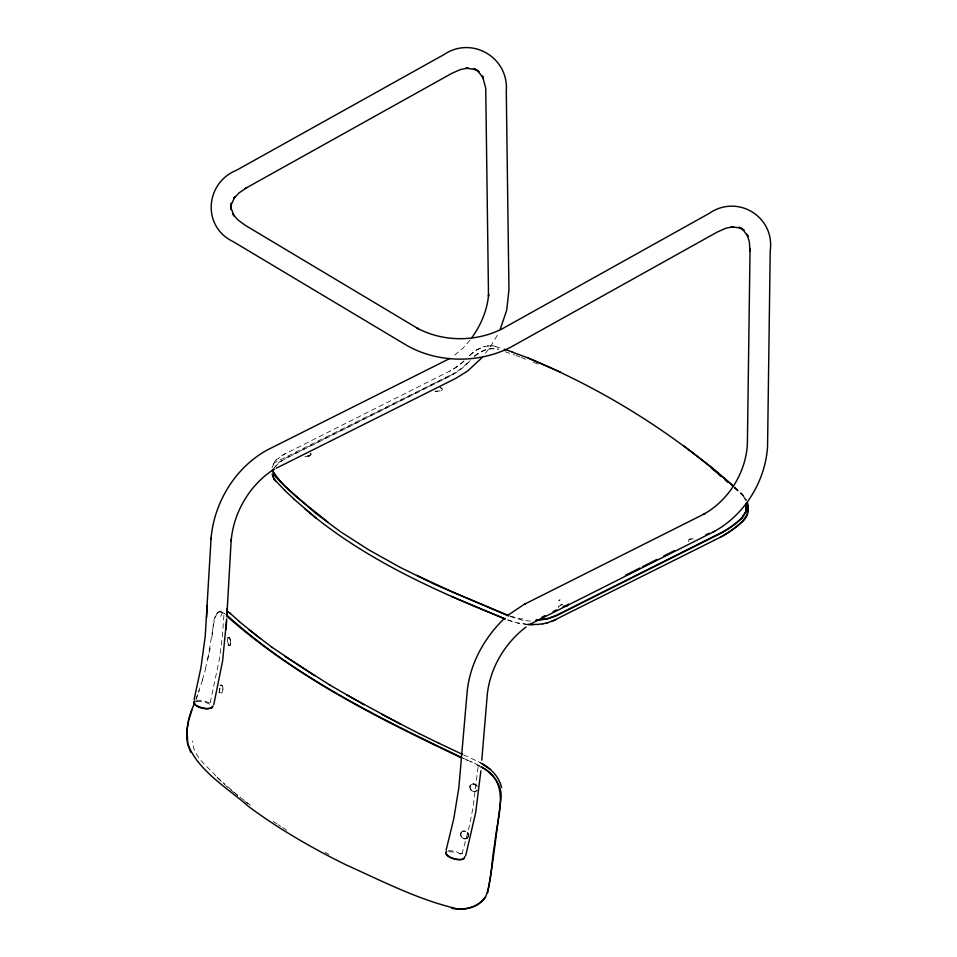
<?xml version="1.0" encoding="UTF-8"?>
<svg xmlns="http://www.w3.org/2000/svg" width="957" height="957" viewBox="0 0 957 957"><rect width="100%" height="100%" fill="white"/><g stroke="black" fill="none" stroke-linecap="round" stroke-linejoin="round"><path stroke-width="0.72" stroke-dasharray="4.79 3.59" d="M304.888 456.381A4.366 2.046 -3.5 0 0 309.972 455.819A4.366 2.046 -3.5 0 0 310.893 453.403L309.805 455.472L304.972 455.987M223.878 615.279L222.347 636.788L219.452 658.942L210.396 701.852L210.899 704.759L204.678 701.864L196.915 701.23M219.715 688.873L219.643 690.117A4.151 1.854 -89.2 0 1 219.009 692.234M219.297 688.789L220.026 692.964L219.297 689.447M478.033 767.215L472.961 808.031L468.619 829.408L462.052 853.656L463.906 855.032M211.748 637.362C214.117 629.335 210.827 609.465 224.668 610.853M207.801 659.002L214.464 619.299L217.251 612.815M210.169 648.104L205.253 669.613M477.076 786.343C468.32 777.24 467.435 796.045 477.029 790.769M202.358 680.08L205.456 669.493M272.015 467.913L274.408 462.111M202.549 679.96L195.97 699.232M196.161 699.136L199.295 690.272M220.624 616.416L222.598 612.504L225.17 610.913M228.89 645.568L229.847 645.341A4.283 1.675 83.6 0 0 230.577 642.482L228.974 637.386C226.342 637.972 227.06 644.827 229.548 645.796L230.039 645.497A4.462 1.747 83.6 0 0 230.804 642.518L230.111 638.666L229.142 637.206L228.101 637.494A4.175 1.424 85.4 0 0 227.419 640.317L227.443 641.023M497.281 335.285L490.283 346.972L482.041 357.631M273.092 469.313L278.906 462.351L285.605 458.176L450.113 375.706A76.943 50.625 -66.9 0 0 470.33 360.047M558.697 606.511L561.065 604.788A4.163 2.584 9.2 0 1 562.309 604.668A4.366 2.704 9.2 0 0 558.565 607.42M477.328 790.039L474.899 791.654M461.298 832.542C458.882 836.239 464.36 841.179 467.674 837.937M461.645 831.717L461.071 832.853A4.223 3.696 53.1 0 0 461.226 836.442L464.073 838.775L467.459 837.854M219.033 692.904L220.122 687.664M273.14 464.121L274.48 462.733L455.245 372.668M220.218 685.607L220.541 685.188A4.342 1.699 -87.4 0 1 222.06 685.595L220.469 685.272M470.09 340.07L462.805 348.36L452.673 356.758M274.157 462.327L276.334 459.791M274.731 467.207L279.169 462.65L285.76 458.535L450.316 376.041A77.23 50.781 -66.9 0 0 470.605 360.31M469.492 355.549L476.203 350.118L484.338 346.649M469.6 355.454C476.227 348.647 486.479 343.946 496.013 346.434M509.818 615.973L521.17 619.059L523.383 617.923M276.095 459.994L285.425 453.427M217.036 613.114L219.62 611.655L224.034 613.652M474.253 356.183C480.785 350.729 489.805 346.673 498.382 349.102M474.528 356.483C480.976 351.075 489.888 347.104 498.37 349.484M466.382 838.559C470.581 836.418 466.837 829.48 462.626 831.286M470.784 784.884C473.021 782.91 476.646 784.692 477.459 787.276M228.101 637.494C230.804 637.685 230.733 643.176 229.752 645.329L229.225 645.604M281.681 455.592L449.898 370.981A71.464 46.977 -66.9 0 0 463.966 361.016M560.563 604.968L562.321 604.609M478.177 766.078L475.485 763.447L462.745 758.434M487.185 346.027L493.011 345.896L502.832 348.743M530.513 621.093L523.347 620.351M448.39 850.701L455.245 851.06L463.116 855.654M448.725 851.634L457.003 852.472M196.58 700.297L201.975 700.357L210.253 703.084M465.353 838.834L462.925 838.308L461.226 836.442A4.426 3.864 53.1 0 1 460.975 832.698M474.828 791.678L472.339 791.128L470.497 789.226A4.283 3.505 45.4 0 1 470.174 785.733M459.647 853.477L461.992 853.668M224.225 613.628L224.835 613.724M527.809 624.466L517.593 622.971M527.762 624.502L517.617 623.019L507.736 619.957M219.859 611.332L224.728 613.688M523.288 620.327L509.579 616.32M440.053 387.609L441.967 388.506M505.152 351.781L514.663 354.999M435.519 391.174L440.986 390.827L442.218 389.643L441.823 388.41M507.94 620.064L512.641 621.715M516.002 355.502L520.034 357.033M521.386 357.547L526.757 359.581M533.456 362.225L538.779 364.45M463.14 758.171L472.399 762.406M463.619 754.858L478.201 761.64M477.256 764.655L479.912 766.019M478.117 765.552L480.067 766.545M478.213 761.569L480.402 762.777M240.04 797.205L253.079 807.265M244.071 800.746L248.413 804.107M237.85 795.363L225.984 785.254M230.936 790.027L234.226 792.791M235.326 793.712L237.527 795.554M734.713 487.185L741.388 493.142L746.412 500.009M734.438 487.257L743.218 495.259L745.898 500.511M734.21 487.508L742.799 495.236M734.115 487.819L744.833 497.496M216.964 776.976L224.979 784.333M217.61 778.053L224.632 784.501M225.637 785.422L227.646 787.264M215.959 775.96C206.652 765.66 192.943 756.233 192.489 740.969M228.998 645.676L227.575 641.633A4.354 1.495 85.4 0 1 228.233 637.314M477.292 786.211C475.88 783.783 471.526 782.551 470.09 785.565A4.462 3.649 45.4 0 0 470.425 789.214L470.82 789.645M742.895 495.295L745.539 500.487M744.69 497.772L746.245 500.26M688.227 541.71L689.291 539.269L694.244 539.317A4.366 2.704 9.2 0 0 689.746 539.066A4.366 2.704 9.2 0 0 687.939 541.506M463.846 361.16A71.739 47.192 -66.9 0 1 449.73 371.137M440.112 387.681A4.366 2.046 -3.6 0 1 441.5 390.647A4.366 2.046 -3.6 0 1 434.873 391.138M310.702 453.271A4.163 1.95 -3.5 0 1 309.829 455.58A4.163 1.95 -3.5 0 1 304.972 456.118M220.062 685.858A4.283 1.675 -87.3 0 1 220.541 685.188M328.885 854.386A470.162 186.89 12.6 0 1 325.153 852.4M286.693 830.126A470.162 186.89 12.6 0 1 281.944 827.123M280.676 826.31A470.162 186.89 12.6 0 1 278.152 824.671M276.896 823.845A470.162 186.89 12.6 0 1 273.164 821.381M468.129 836.908A4.079 3.637 46.3 0 0 467.925 833.356C467.602 829.528 460.281 832.458 462.614 831.047L466.262 831.322L468.164 833.224A4.283 3.816 46.3 0 1 468.368 836.944M195.228 701.78A9.151 3.373 13.2 0 1 196.915 701.218M222.861 688.956L222.79 690.296A4.426 1.974 -89.2 0 1 221.593 693.239C220.935 693.957 224.584 687.557 222.096 685.691L222.754 688.956M558.876 600.434L559.953 599.931L558.876 600.434"/><path stroke-width="1.44" d="M213.028 706.242L212.119 707.761L207.31 708.874A9.247 3.397 12.9 0 1 199.223 707.247L196.903 706.122A9.247 3.409 13.1 0 1 194.379 703.694A9.151 3.373 13.2 0 1 194.379 702.629M194.738 702.893C188.828 715.573 184.964 729.892 187.668 743.912C198.47 771.402 227.359 787.695 248.676 806.584A478.057 190.036 12.5 0 0 346.482 865.08C382.74 881.313 418.927 900.106 457.793 908.935C468.069 909.545 479.266 905.956 485.187 897.08M187.082 730.969L187.799 744.115L190.694 752.238M226.869 615.734L227.299 608.066M194.115 699.555L200.982 667.436L205.217 636.381L211.102 537.93C214.296 501.911 235.745 466.944 267.84 449.694L449.778 358.504M206.545 617.6L207.262 605.243L207.167 606.858M226.689 618.808L222.598 661L213.758 704.711M226.558 621.141L226.079 629.275L226.139 628.271M211.007 539.509L211.102 537.93M480.881 770.816L475.713 812.397L465.76 855.498M481.778 760.229L487.328 694.172C490.199 667.747 505.021 642.984 526.087 626.967M187.129 729.736L188.768 719.772L191.807 710.345M487.687 892.845C493.417 861.527 496.803 829.755 501.025 798.186C502.365 784.668 492.293 773.029 481.239 766.689M446.153 850.115L453.809 818.51L458.81 787.958L467.231 691.038C470.078 663.751 484.098 638.331 503.526 619.275M500.248 329.16L506.696 310.224L508.945 289.875L506.277 91.118C509.016 57.36 471.622 35.517 443.653 54.776L236.642 170.19C205.037 182.799 201.736 226.689 233.233 241.654L406.785 345.417C437.959 363.205 478.572 363.516 510.464 347.343L717.176 232.096L725.741 228.28L733.552 226.642L731.184 226.809L741.161 228.077L738.66 227.204L744.067 230.314L742.082 228.544L748.027 236.451L747.01 234.274L749.319 241.726L750.049 250.89L750.049 249.011L747.393 443.988C745.862 472.567 728.684 500.355 703.622 514.256L705.249 513.442L524.125 604.405L508.478 614.849M568.661 604.274L567.106 605.984L563.051 606.594L564.175 606.307M471.741 337.797C480.881 325.165 487.257 310.235 488.62 294.612L488.513 296.192L485.725 88.092L482.472 76.082L483.417 78.223L477.148 70.112L479.074 71.883L473.512 68.677L475.964 69.55L465.82 68.174L468.164 68.019L460.305 69.598L451.728 73.402L245.231 188.517L246.81 187.608L239.071 192.883L233.58 198.661L234.92 196.699L230.757 205.839L231.283 203.243L231.092 209.463L230.565 206.844L234.178 216.067L232.826 214.081L237.946 219.954L245.375 225.385L418.341 328.801L416.797 327.904C442.72 342.08 476.06 342.187 502.305 328.765L709.101 213.471C737.321 193.733 775.026 216.557 770.218 250.794L767.562 446.285C765.516 481.407 744.187 515.656 712.977 532.14M463.355 858.955L464.121 858.046M482.041 357.631L467.829 370.873L456.058 378.23L276.274 468.212M211.353 708.156L212.191 706.266M568.41 604.357L565.288 605.96M273.176 469.791C249.406 485.414 233.496 512.665 231.127 540.98L231.223 539.401L226.845 616.141C295.641 677.137 378.996 718.695 461.465 757.86M272.374 470.389L274.563 469.169M530.477 624.024L714.592 531.314M524.125 604.405L525.752 603.58M541.889 617.229L545.071 615.626M553.062 611.607L556.591 609.836M625.423 575.277L639.958 567.98M642.59 566.652L657.124 559.355M663.727 556.041L674.218 550.765M705.668 534.975L709.029 533.288M714.089 540.37L551.543 621.524M713.85 540.442L720.31 537.248A76.943 38.89 -52.3 0 0 742.788 521.302C748.003 516.756 749.415 509.184 747.501 502.724M555.802 619.705L547.177 622.887M542.571 623.868L547.356 622.84M537.762 624.466L542.715 623.832M210.289 708.347L207.765 708.539A9.965 3.672 12.9 0 1 199.056 706.78L196.556 705.572M536.052 620.112L547.954 618.437L556.28 615.363L720.765 532.917A71.464 36.115 -52.3 0 0 741.651 518.084L745.886 511.349L746.161 503.334M536.064 620.507L548.05 618.832L556.507 615.698L720.932 533.276A71.739 36.246 -52.3 0 0 741.902 518.395L746.209 511.54L746.52 503.394M537.87 624.431L527.762 624.502M527.809 624.466L532.893 624.634M451.812 908.349C463.87 910.861 478.273 907.93 485.51 897.176C492.018 879.914 491.324 860.774 494.889 842.782C496.946 817.015 512.091 781.737 481.036 767.047M504.195 349.209L512.366 351.973M512.091 352.056L528.539 358.121L560.467 372.058M505.212 618.964C434.37 590.421 363.134 558.637 304.577 508.574M508.646 615.566L452.218 591.893L416.893 575.384M508.37 615.889L434.011 584.057L399.882 567.214L368.553 549.725L340.429 531.673L315.666 513.299L284.408 485.701L275.389 476.61L272.099 470.342M505.009 618.856L451.501 596.414M528.276 358.193C603.089 389.068 672.747 432.672 733.361 486.288M461.812 757.573C379.032 717.953 294.457 676.695 226.103 614.454M462.303 754.319L438.641 743.087M227.024 611.32L228.675 612.097M226.689 611.045L230.493 613.545M419.286 733.612L438.689 743.17M419.357 733.708L381.831 714.341M480.426 762.717L490.307 769.5M400.421 724.114L346.601 694.878M364.043 704.723L330.021 685.14M330.213 685.284L285.198 656.574M314.422 675.666L272.099 647.363M482.651 763.865C491.551 769.117 499.303 777.347 501.647 787.659M272.362 647.566L248.976 629.694M683.561 445.651L712.881 468.332L733.636 486.216M327.868 522.151C308.92 506.014 285.676 491.587 272.422 470.354M260.292 638.606L239.023 621.32M711.254 467.973L721.171 476.191M315.918 517.893L294.23 499.387M724.461 478.967L727.751 481.754M718.898 474.66L721.088 476.514M725.466 480.211L727.655 482.065M230.182 613.293L239.322 621.56M284.6 490.247L294.457 499.518M284.827 490.379L273.834 478.907L272.195 474.158M275.855 481.311L274.121 479.11L272.506 474.385M747.931 505.786L747.357 514.112L742.644 521.302A77.23 39.034 -52.3 0 1 720.071 537.308M464.899 856.383L464.145 858.573L461.741 859.553A9.151 3.505 14.4 0 1 456.836 859.553A9.247 3.577 14.4 0 1 449.06 856.886L447.338 855.57A9.247 3.577 14.4 0 1 446.393 853.225M194.75 700.895A9.881 3.637 13.2 0 0 193.84 702.952A9.965 3.672 13 0 0 196.568 705.572M446.644 851.347A9.965 3.852 14.5 0 0 446.895 854.936L448.749 856.348A9.965 3.852 14.4 0 0 457.123 859.219A9.881 3.78 14.4 0 0 462.422 859.23"/></g></svg>
